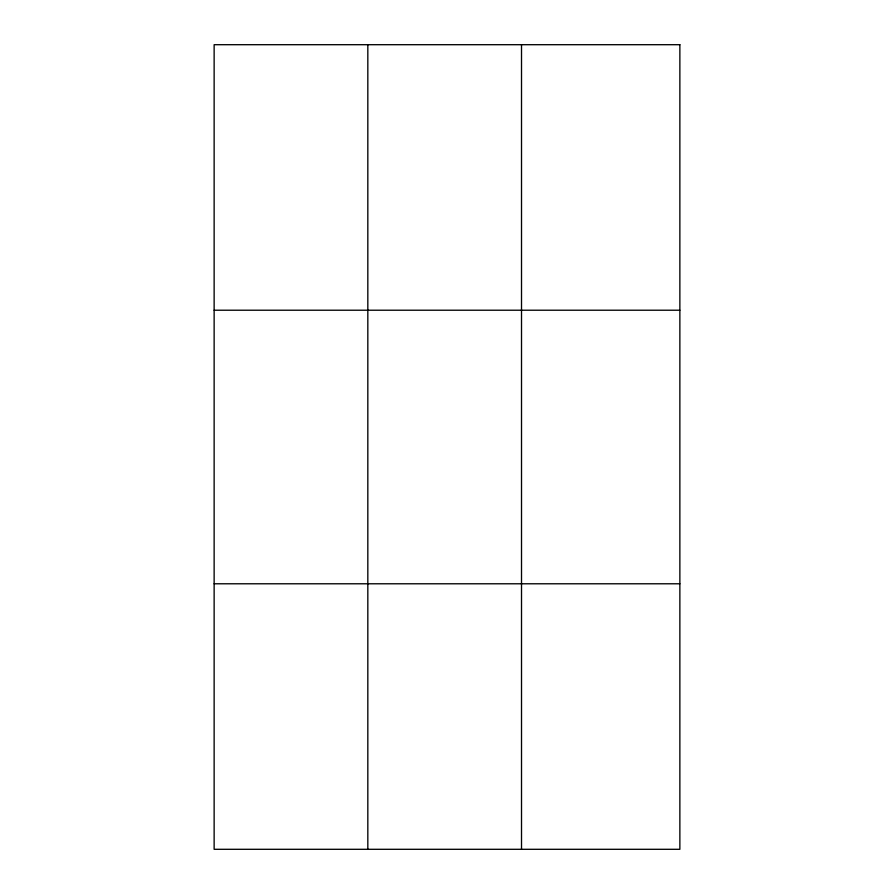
<?xml version="1.0" encoding="UTF-8"?>
<svg xmlns="http://www.w3.org/2000/svg" width="894" height="894" viewBox="0 0 894 894"><rect width="100%" height="100%" fill="white"/><g stroke="black" fill="none" stroke-linecap="round" stroke-linejoin="round"><path stroke-width="1.34" d="M367.825 849.3L367.825 44.7M521.515 849.3L521.515 44.7M214.135 310.218L679.865 310.218M214.135 583.782L679.865 583.782M679.865 44.7L679.865 849.3L214.135 849.3L214.135 44.7L679.865 44.7"/></g></svg>
